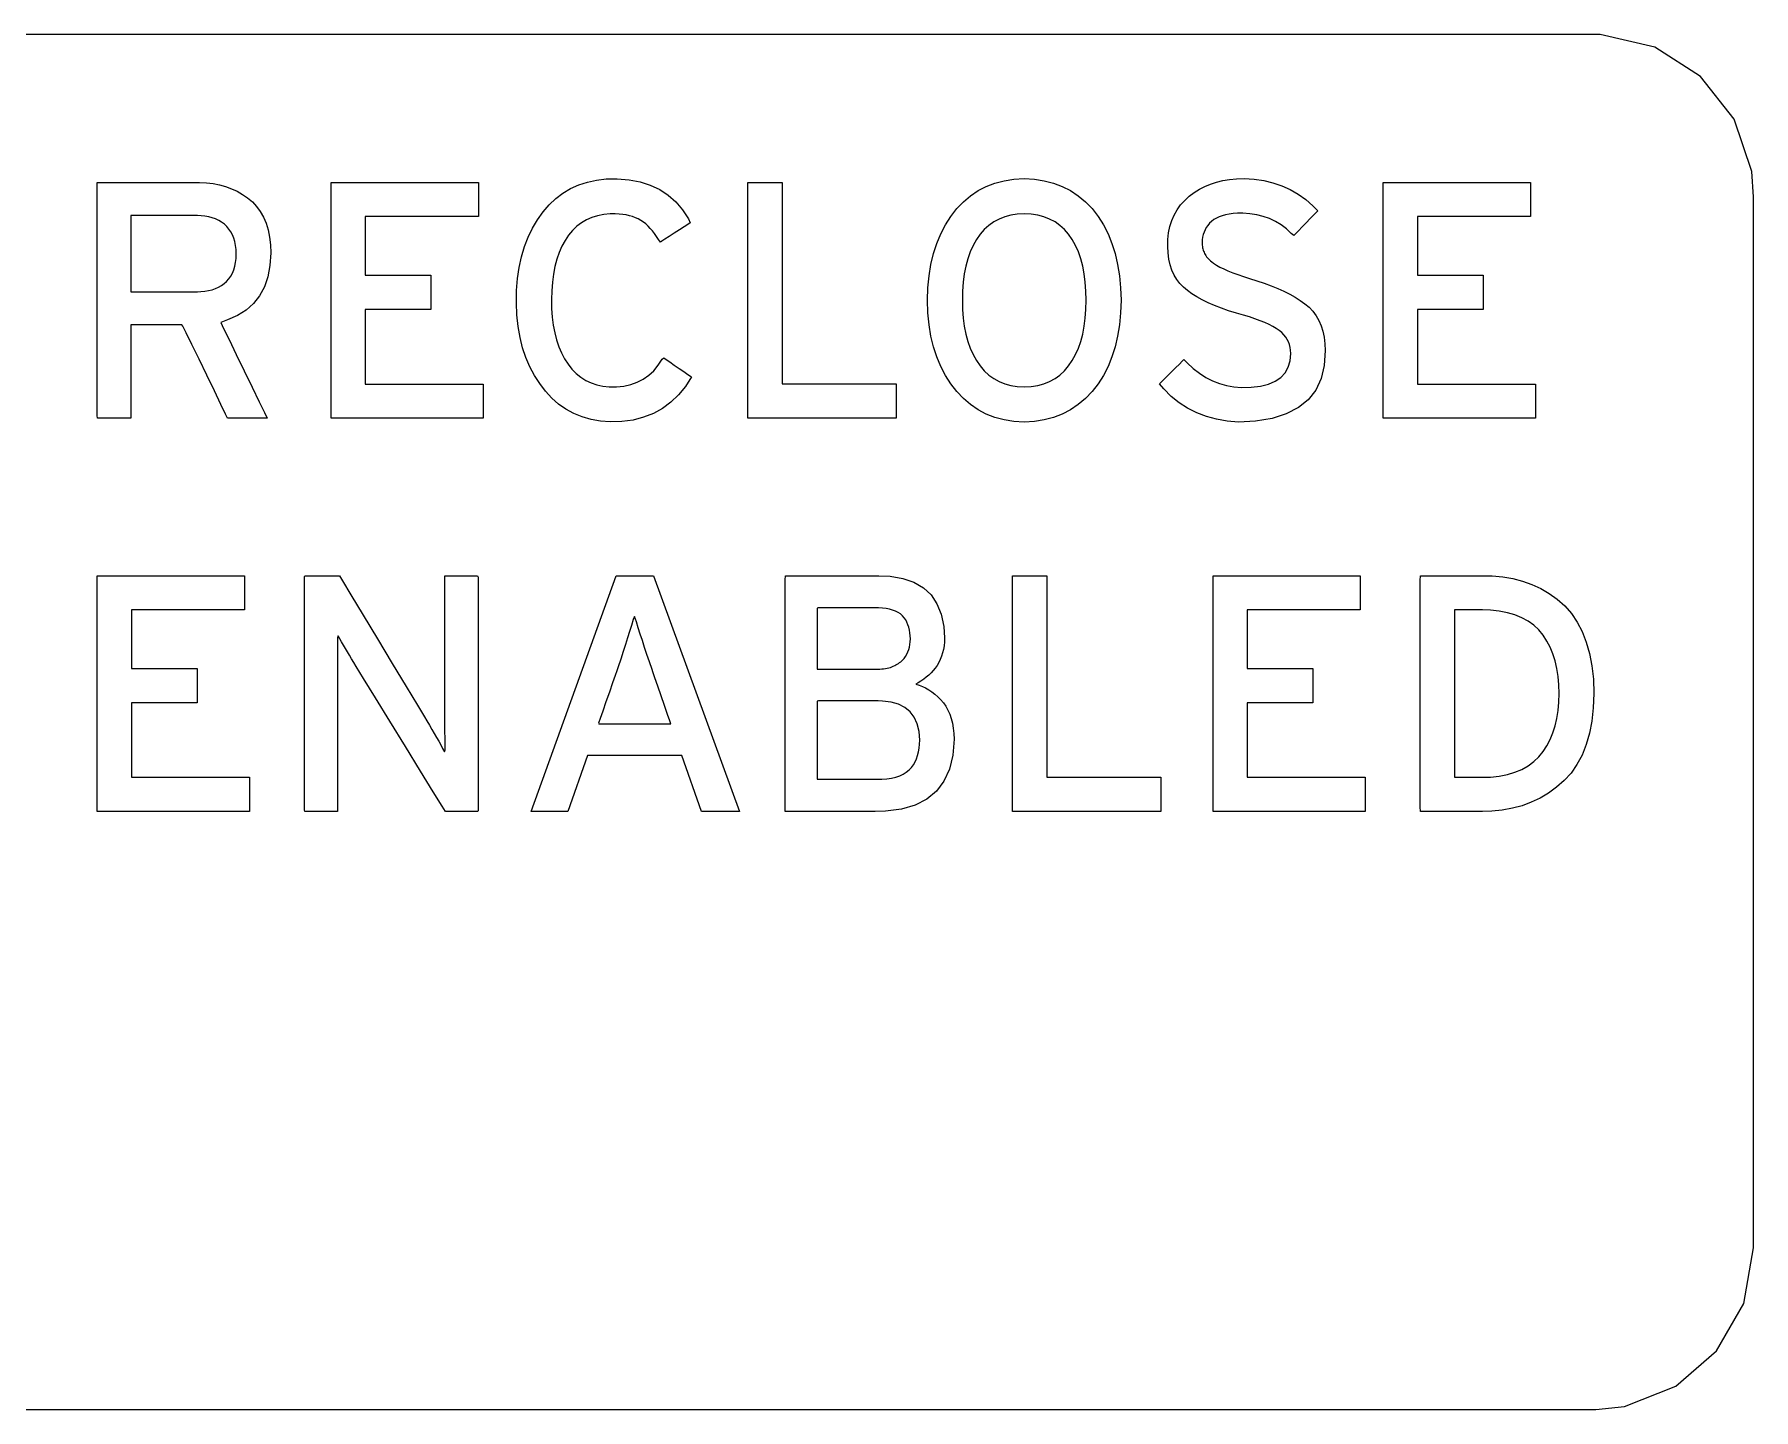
# Model space of a CAD drawing. Extents: x 1 to 47.7, y 0.2 to 33.3.
# Drawn here: x 24.363 to 25.213, y 6.786 to 7.466 of the extents above; entities that cross this region are included whole.
import ezdxf

# ---------------------------------------------------------------- set-up
doc = ezdxf.new("R2010")
doc.units = 0
doc.header["$MEASUREMENT"] = 0
doc.layers.add('4_0_____DWG', color=7, linetype='CONTINUOUS')

msp = doc.modelspace()

# ---------------------------------------------------------------- linework, layer by layer
at = {"layer": '4_0_____DWG'}
for points in [[(24.22949, 6.7863), (24.43257, 6.7863), (24.6414, 6.7863), (24.83587, 6.7863), (24.92143, 6.7863), (24.99586, 6.7863), (25.05664, 6.7863), (25.10126, 6.7863), (25.12721, 6.7863), (25.13499, 6.78632), (25.14904, 6.78792), (25.1744, 6.79787), (25.19465, 6.8154), (25.20806, 6.83878), (25.21292, 6.86629), (25.21292, 6.86629), (25.21292, 6.87079), (25.21292, 6.88359), (25.21292, 6.93005), (25.21292, 6.99751), (25.21292, 7.07779), (25.21292, 7.24419), (25.21292, 7.31398), (25.21292, 7.36394), (25.21292, 7.37893), (25.21292, 7.38591), (25.212, 7.39846), (25.20326, 7.42441), (25.18671, 7.44549), (25.16406, 7.45999), (25.13704, 7.46618), (25.13085, 7.46628), (25.11069, 7.46628), (25.07115, 7.46628), (25.01473, 7.46628), (24.94394, 7.46628), (24.8613, 7.46628), (24.67053, 7.46628), (24.25738, 7.46628)], [(24.50964, 7.27646), (24.50964, 7.39308), (24.58242, 7.39308), (24.58242, 7.37617), (24.52654, 7.37617), (24.52654, 7.34717), (24.559, 7.34717), (24.559, 7.33027), (24.52654, 7.33027), (24.52654, 7.29338), (24.58487, 7.29338), (24.58487, 7.27646), (24.50964, 7.27646)], [(24.7157, 7.27646), (24.7157, 7.39308), (24.7326, 7.39308), (24.7326, 7.29354), (24.78895, 7.29354), (24.78895, 7.27646), (24.7157, 7.27646)], [(25.02983, 7.27646), (25.02983, 7.39308), (25.10261, 7.39308), (25.10261, 7.37617), (25.04673, 7.37617), (25.04673, 7.34717), (25.07918, 7.34717), (25.07918, 7.33027), (25.04673, 7.33027), (25.04673, 7.29338), (25.10505, 7.29338), (25.10505, 7.27646), (25.02983, 7.27646)], [(24.394, 7.08202), (24.394, 7.19864), (24.46678, 7.19864), (24.46678, 7.18172), (24.4109, 7.18172), (24.4109, 7.15272), (24.44336, 7.15272), (24.44336, 7.13582), (24.4109, 7.13582), (24.4109, 7.09893), (24.46922, 7.09893), (24.46922, 7.08202), (24.394, 7.08202)], [(24.69282, 7.08202), (24.68305, 7.1097), (24.63634, 7.1097), (24.62665, 7.08202), (24.60851, 7.08202), (24.6505, 7.19864), (24.66905, 7.19864), (24.71153, 7.08202), (24.69282, 7.08202)], [(24.84656, 7.08202), (24.84656, 7.19864), (24.86346, 7.19864), (24.86346, 7.09909), (24.91981, 7.09909), (24.91981, 7.08202), (24.84656, 7.08202)], [(24.94568, 7.08202), (24.94568, 7.19864), (25.01846, 7.19864), (25.01846, 7.18172), (24.96258, 7.18172), (24.96258, 7.15272), (24.99504, 7.15272), (24.99504, 7.13582), (24.96258, 7.13582), (24.96258, 7.09893), (25.0209, 7.09893), (25.0209, 7.08202), (24.94568, 7.08202)]]:
    msp.add_lwpolyline(points, dxfattribs=at)
for points in [[(24.68787, 7.29689), (24.68481, 7.29216), (24.6814, 7.28799), (24.67762, 7.28438), (24.67349, 7.28134), (24.66899, 7.27886), (24.66412, 7.27695), (24.6589, 7.2756), (24.65332, 7.27481), (24.64765, 7.27463), (24.64276, 7.27505), (24.63813, 7.27589), (24.63375, 7.27716), (24.62963, 7.27885), (24.62575, 7.28097), (24.62213, 7.28351), (24.61877, 7.28648), (24.61565, 7.28987), (24.61275, 7.29362), (24.61014, 7.29762), (24.60785, 7.3019), (24.60591, 7.30647), (24.6043, 7.31133), (24.60302, 7.31647), (24.60208, 7.32189), (24.60148, 7.32759), (24.60121, 7.33358), (24.60133, 7.33967), (24.6018, 7.3455), (24.6026, 7.35105), (24.60375, 7.35632), (24.60522, 7.36132), (24.60703, 7.36603), (24.60918, 7.37047), (24.61167, 7.37463), (24.61448, 7.37852), (24.61749, 7.38203), (24.62076, 7.38511), (24.62427, 7.38778), (24.62805, 7.39003), (24.63207, 7.39185), (24.63635, 7.39326), (24.64087, 7.39424), (24.64565, 7.39481), (24.65104, 7.39491), (24.65693, 7.3944), (24.66241, 7.39333), (24.66745, 7.3917), (24.67208, 7.38951), (24.67628, 7.38676), (24.68005, 7.38344), (24.68341, 7.37956), (24.68634, 7.37512), (24.68719, 7.37305), (24.68607, 7.37233), (24.6842, 7.37112), (24.68185, 7.36961), (24.6793, 7.36796), (24.67681, 7.36635), (24.67465, 7.36496), (24.6731, 7.36396), (24.67241, 7.36352), (24.67156, 7.3649), (24.67057, 7.36641), (24.66954, 7.36783), (24.66849, 7.36915), (24.66742, 7.37038), (24.66631, 7.3715), (24.66518, 7.37253), (24.66403, 7.37347), (24.66284, 7.3743), (24.66152, 7.37501), (24.66013, 7.37563), (24.65866, 7.37617), (24.65711, 7.37662), (24.65548, 7.37698), (24.65378, 7.37725), (24.65199, 7.37744), (24.65012, 7.37753), (24.64762, 7.37751), (24.6444, 7.37721), (24.64136, 7.37663), (24.6385, 7.37575), (24.63584, 7.37459), (24.63337, 7.37314), (24.63108, 7.37139), (24.62898, 7.36937), (24.62707, 7.36705), (24.62532, 7.36442), (24.62375, 7.36154), (24.62239, 7.35844), (24.62124, 7.35511), (24.6203, 7.35156), (24.61956, 7.34779), (24.61903, 7.34379), (24.6187, 7.33956), (24.61858, 7.33512), (24.61867, 7.33069), (24.61897, 7.32649), (24.61948, 7.3225), (24.62019, 7.31874), (24.6211, 7.31519), (24.62223, 7.31187), (24.62356, 7.30877), (24.6251, 7.30588), (24.62683, 7.30321), (24.62872, 7.30073), (24.63079, 7.29857), (24.63305, 7.29671), (24.6355, 7.29516), (24.63814, 7.29392), (24.64096, 7.29298), (24.64398, 7.29235), (24.64718, 7.29204), (24.65075, 7.29203), (24.65441, 7.2924), (24.65783, 7.29316), (24.66101, 7.29429), (24.66395, 7.29581), (24.66665, 7.29772), (24.66911, 7.3), (24.67134, 7.30267), (24.67333, 7.30572), (24.6741, 7.30641), (24.67526, 7.3056), (24.67708, 7.30434), (24.67932, 7.30279), (24.68172, 7.30113), (24.68403, 7.29954), (24.68599, 7.29818), (24.68736, 7.29724)], [(24.90016, 7.33481), (24.89995, 7.3286), (24.8994, 7.3227), (24.8985, 7.31709), (24.89726, 7.31178), (24.89567, 7.30677), (24.89374, 7.30206), (24.89146, 7.29765), (24.88884, 7.29354), (24.88585, 7.2897), (24.88256, 7.28624), (24.87902, 7.28323), (24.87521, 7.28067), (24.87114, 7.27856), (24.8668, 7.27689), (24.86221, 7.27568), (24.85736, 7.27491), (24.85224, 7.27459), (24.84716, 7.27491), (24.84235, 7.27568), (24.83781, 7.27689), (24.83353, 7.27856), (24.82951, 7.28067), (24.82576, 7.28323), (24.82228, 7.28624), (24.81907, 7.2897), (24.81608, 7.29354), (24.8134, 7.29765), (24.81106, 7.30206), (24.80908, 7.30677), (24.80745, 7.31178), (24.80618, 7.31709), (24.80526, 7.3227), (24.80469, 7.3286), (24.80448, 7.33481), (24.80469, 7.34102), (24.80526, 7.34694), (24.80618, 7.35257), (24.80745, 7.3579), (24.80908, 7.36294), (24.81106, 7.36768), (24.8134, 7.37214), (24.81608, 7.3763), (24.81907, 7.38014), (24.82228, 7.38354), (24.82576, 7.3865), (24.82951, 7.38902), (24.83353, 7.3911), (24.83781, 7.39272), (24.84235, 7.39391), (24.84716, 7.39465), (24.85224, 7.39495), (24.85736, 7.39465), (24.86221, 7.39391), (24.8668, 7.39272), (24.87114, 7.3911), (24.87521, 7.38902), (24.87902, 7.3865), (24.88256, 7.38354), (24.88585, 7.38014), (24.88884, 7.3763), (24.89146, 7.37214), (24.89374, 7.36768), (24.89567, 7.36294), (24.89726, 7.3579), (24.8985, 7.35257), (24.8994, 7.34694), (24.89995, 7.34102)], [(25.00115, 7.30994), (25.00068, 7.30258), (24.99911, 7.29608), (24.99645, 7.29044), (24.99269, 7.28565), (24.98784, 7.28172), (24.98189, 7.27865), (24.97484, 7.27643), (24.9667, 7.27507), (24.95822, 7.27462), (24.95266, 7.27507), (24.94738, 7.27597), (24.94235, 7.27732), (24.9376, 7.27914), (24.93311, 7.28141), (24.9289, 7.28413), (24.92495, 7.28731), (24.92127, 7.29095), (24.91919, 7.2935), (24.91992, 7.29423), (24.9213, 7.29561), (24.92311, 7.29741), (24.92514, 7.29944), (24.92718, 7.30147), (24.929, 7.30329), (24.93041, 7.30469), (24.93118, 7.30546), (24.9329, 7.30382), (24.93585, 7.30108), (24.93891, 7.29869), (24.9421, 7.29665), (24.9454, 7.29496), (24.94881, 7.29362), (24.95234, 7.29262), (24.95599, 7.29198), (24.95975, 7.29169), (24.96454, 7.29179), (24.9691, 7.29235), (24.97305, 7.29334), (24.9764, 7.29477), (24.97914, 7.29665), (24.98129, 7.29896), (24.98282, 7.30171), (24.98376, 7.30489), (24.98409, 7.30852), (24.98403, 7.31012), (24.98382, 7.31154), (24.98347, 7.31291), (24.98298, 7.31422), (24.98234, 7.31546), (24.98157, 7.31664), (24.98065, 7.31777), (24.97959, 7.31883), (24.97838, 7.31983), (24.97691, 7.32082), (24.97524, 7.3218), (24.97334, 7.32278), (24.97123, 7.32374), (24.96891, 7.32469), (24.96637, 7.32563), (24.96361, 7.32656), (24.96064, 7.32748), (24.95721, 7.32846), (24.95337, 7.32964), (24.94977, 7.33088), (24.9464, 7.33218), (24.94326, 7.33354), (24.94035, 7.33496), (24.93768, 7.33645), (24.93523, 7.33799), (24.93302, 7.3396), (24.93103, 7.34125), (24.92926, 7.34305), (24.92771, 7.34506), (24.9264, 7.34728), (24.92531, 7.3497), (24.92445, 7.35233), (24.92381, 7.35518), (24.92341, 7.35823), (24.92323, 7.36148), (24.92331, 7.36489), (24.92368, 7.36817), (24.92432, 7.37126), (24.92524, 7.37419), (24.92643, 7.37695), (24.92789, 7.37954), (24.92963, 7.38196), (24.93165, 7.38421), (24.93393, 7.38629), (24.93635, 7.3881), (24.9389, 7.38969), (24.94159, 7.39107), (24.94444, 7.39225), (24.94743, 7.39321), (24.95056, 7.39396), (24.95384, 7.3945), (24.95726, 7.39483), (24.96097, 7.39495), (24.96594, 7.39467), (24.9707, 7.394), (24.97526, 7.39292), (24.97962, 7.39145), (24.98378, 7.38958), (24.98774, 7.38731), (24.99149, 7.38463), (24.99505, 7.38156), (24.99743, 7.37908), (24.99677, 7.37841), (24.99546, 7.37705), (24.9937, 7.37523), (24.99171, 7.37316), (24.98969, 7.37107), (24.98786, 7.36917), (24.98643, 7.36769), (24.9856, 7.36683), (24.98436, 7.36787), (24.9819, 7.37013), (24.97928, 7.3721), (24.97651, 7.37378), (24.97359, 7.37517), (24.97051, 7.37627), (24.96728, 7.37709), (24.96389, 7.37762), (24.96035, 7.37786), (24.95767, 7.37783), (24.95559, 7.37768), (24.95365, 7.37742), (24.95186, 7.37707), (24.95019, 7.37662), (24.94867, 7.37607), (24.94729, 7.37543), (24.94604, 7.37468), (24.94493, 7.37384), (24.94395, 7.37288), (24.94309, 7.37186), (24.94234, 7.3708), (24.94171, 7.36967), (24.94119, 7.3685), (24.94079, 7.36728), (24.9405, 7.366), (24.94033, 7.36467), (24.94028, 7.36332), (24.9403, 7.36264), (24.94034, 7.36199), (24.94042, 7.36136), (24.94052, 7.36075), (24.94065, 7.36017), (24.94081, 7.3596), (24.941, 7.35905), (24.94121, 7.35853), (24.94145, 7.35801), (24.94174, 7.35745), (24.94207, 7.35691), (24.94245, 7.35637), (24.94287, 7.35584), (24.94334, 7.35531), (24.94386, 7.35479), (24.94443, 7.35428), (24.94504, 7.35377), (24.94595, 7.3531), (24.94738, 7.35218), (24.94904, 7.35126), (24.95092, 7.35032), (24.95303, 7.34939), (24.95537, 7.34844), (24.95794, 7.34748), (24.96073, 7.34652), (24.96375, 7.34555), (24.96731, 7.34447), (24.97095, 7.34328), (24.97439, 7.34203), (24.97764, 7.34071), (24.9807, 7.33932), (24.98357, 7.33786), (24.98625, 7.33634), (24.98874, 7.33475), (24.99104, 7.3331), (24.99313, 7.33133), (24.99498, 7.32936), (24.99659, 7.32719), (24.99796, 7.32482), (24.99908, 7.32225), (24.99996, 7.31947), (25.0006, 7.3165), (25.001, 7.31332)], [(24.47983, 7.35821), (24.4794, 7.35202), (24.47833, 7.34642), (24.47662, 7.34141), (24.47426, 7.33698), (24.47127, 7.33314), (24.46763, 7.32989), (24.46335, 7.32722), (24.45842, 7.32514), (24.45508, 7.32388), (24.4565, 7.32093), (24.45919, 7.31537), (24.46273, 7.30807), (24.46667, 7.29992), (24.4706, 7.29181), (24.47408, 7.28463), (24.47667, 7.27926), (24.47796, 7.2766), (24.47763, 7.27646), (24.47599, 7.27646), (24.47341, 7.27646), (24.47025, 7.27646), (24.46687, 7.27646), (24.46364, 7.27646), (24.46093, 7.27646), (24.45909, 7.27646), (24.45848, 7.27648), (24.4575, 7.27849), (24.45518, 7.28327), (24.45194, 7.28997), (24.44818, 7.29772), (24.44433, 7.30567), (24.4408, 7.31295), (24.43801, 7.31871), (24.43637, 7.32209), (24.43591, 7.32262), (24.43419, 7.32262), (24.4311, 7.32262), (24.42713, 7.32262), (24.42274, 7.32262), (24.41842, 7.32262), (24.41464, 7.32262), (24.41188, 7.32262), (24.41061, 7.32262), (24.41058, 7.32145), (24.41058, 7.31734), (24.41058, 7.31108), (24.41058, 7.30353), (24.41058, 7.29555), (24.41058, 7.288), (24.41058, 7.28174), (24.41058, 7.27763), (24.41055, 7.27646), (24.40973, 7.27646), (24.40794, 7.27646), (24.40549, 7.27646), (24.40268, 7.27646), (24.39984, 7.27646), (24.39726, 7.27646), (24.39525, 7.27646), (24.39414, 7.27646), (24.394, 7.2778), (24.394, 7.28633), (24.394, 7.30088), (24.394, 7.31929), (24.394, 7.33937), (24.394, 7.35896), (24.394, 7.37588), (24.394, 7.38797), (24.394, 7.39304), (24.39553, 7.39308), (24.40019, 7.39308), (24.40708, 7.39308), (24.41526, 7.39308), (24.42382, 7.39308), (24.43184, 7.39308), (24.43838, 7.39308), (24.44254, 7.39308), (24.4445, 7.39307), (24.44795, 7.3929), (24.45127, 7.3925), (24.45445, 7.39189), (24.45749, 7.39105), (24.46041, 7.38998), (24.46318, 7.3887), (24.46582, 7.38719), (24.46833, 7.38545), (24.4707, 7.38347), (24.47281, 7.38121), (24.47464, 7.3787), (24.4762, 7.37593), (24.47748, 7.3729), (24.47848, 7.36961), (24.47921, 7.36607), (24.47966, 7.36227)], [(24.46277, 7.35772), (24.46266, 7.35988), (24.46242, 7.36191), (24.46203, 7.3638), (24.46151, 7.36556), (24.46086, 7.36719), (24.46006, 7.36868), (24.45913, 7.37004), (24.45806, 7.37127), (24.45685, 7.3724), (24.45552, 7.37341), (24.45408, 7.37429), (24.45254, 7.37502), (24.45089, 7.37563), (24.44913, 7.37609), (24.44727, 7.37642), (24.44531, 7.3766), (24.44351, 7.37665), (24.44188, 7.37665), (24.43823, 7.37665), (24.43321, 7.37665), (24.42748, 7.37665), (24.4217, 7.37665), (24.41653, 7.37665), (24.41264, 7.37665), (24.41069, 7.37665), (24.41058, 7.37589), (24.41058, 7.37262), (24.41058, 7.36746), (24.41058, 7.36117), (24.41058, 7.35451), (24.41058, 7.34822), (24.41058, 7.34307), (24.41058, 7.33979), (24.41069, 7.33903), (24.41264, 7.33903), (24.41653, 7.33903), (24.4217, 7.33903), (24.42748, 7.33903), (24.43321, 7.33903), (24.43823, 7.33903), (24.44188, 7.33903), (24.44351, 7.33903), (24.44528, 7.33908), (24.44721, 7.33926), (24.44905, 7.33957), (24.45078, 7.34001), (24.45241, 7.34058), (24.45394, 7.34128), (24.45537, 7.34211), (24.45669, 7.34307), (24.45791, 7.34416), (24.45902, 7.34537), (24.45998, 7.34673), (24.4608, 7.34821), (24.46148, 7.34984), (24.46201, 7.3516), (24.46241, 7.35351), (24.46266, 7.35554)], [(24.88293, 7.33481), (24.88283, 7.33939), (24.88251, 7.34374), (24.88197, 7.34785), (24.88122, 7.35172), (24.88026, 7.35536), (24.87908, 7.35875), (24.87769, 7.36192), (24.87609, 7.36484), (24.87426, 7.36749), (24.87222, 7.36981), (24.86997, 7.37183), (24.86753, 7.37355), (24.86488, 7.37496), (24.86202, 7.37606), (24.85897, 7.37686), (24.85571, 7.37736), (24.85224, 7.37755), (24.84885, 7.37736), (24.84565, 7.37686), (24.84265, 7.37606), (24.83984, 7.37496), (24.83722, 7.37355), (24.8348, 7.37183), (24.83258, 7.36981), (24.83055, 7.36749), (24.8287, 7.36484), (24.82706, 7.36192), (24.82564, 7.35875), (24.82444, 7.35536), (24.82346, 7.35172), (24.82269, 7.34785), (24.82215, 7.34374), (24.82182, 7.33939), (24.82171, 7.33481), (24.82182, 7.33028), (24.82215, 7.32599), (24.82269, 7.32193), (24.82346, 7.3181), (24.82444, 7.3145), (24.82564, 7.31113), (24.82706, 7.308), (24.8287, 7.3051), (24.83055, 7.3024), (24.83258, 7.29996), (24.8348, 7.29785), (24.83722, 7.29606), (24.83984, 7.29459), (24.84265, 7.29346), (24.84565, 7.29264), (24.84885, 7.29215), (24.85224, 7.29199), (24.85571, 7.29215), (24.85897, 7.29264), (24.86202, 7.29346), (24.86488, 7.29459), (24.86753, 7.29606), (24.86997, 7.29785), (24.87222, 7.29996), (24.87426, 7.3024), (24.87609, 7.3051), (24.87769, 7.308), (24.87908, 7.31113), (24.88026, 7.3145), (24.88122, 7.3181), (24.88197, 7.32193), (24.88251, 7.32599), (24.88283, 7.33028)], [(24.56619, 7.08202), (24.56455, 7.08469), (24.56016, 7.09181), (24.55385, 7.10206), (24.54644, 7.1141), (24.53873, 7.12663), (24.53154, 7.1383), (24.5257, 7.14779), (24.52202, 7.15377), (24.52084, 7.1557), (24.51975, 7.15752), (24.51869, 7.1593), (24.51766, 7.16102), (24.51667, 7.1627), (24.51572, 7.16432), (24.5148, 7.16589), (24.51391, 7.16741), (24.51306, 7.16887), (24.51271, 7.16793), (24.51271, 7.16512), (24.51272, 7.16223), (24.51274, 7.15924), (24.51275, 7.15617), (24.51278, 7.153), (24.5128, 7.14975), (24.51283, 7.1464), (24.51287, 7.14297), (24.51287, 7.14083), (24.51287, 7.1354), (24.51287, 7.12724), (24.51287, 7.11742), (24.51287, 7.10706), (24.51287, 7.09725), (24.51287, 7.08908), (24.51287, 7.08366), (24.51286, 7.08202), (24.5121, 7.08202), (24.51038, 7.08202), (24.50801, 7.08202), (24.50527, 7.08202), (24.50247, 7.08202), (24.4999, 7.08202), (24.49787, 7.08202), (24.49666, 7.08202), (24.49646, 7.08284), (24.49646, 7.09039), (24.49646, 7.10414), (24.49646, 7.12197), (24.49646, 7.14176), (24.49646, 7.1614), (24.49646, 7.17877), (24.49646, 7.19177), (24.49646, 7.19827), (24.49679, 7.19864), (24.4982, 7.19864), (24.50044, 7.19864), (24.50319, 7.19864), (24.50614, 7.19864), (24.50899, 7.19864), (24.5114, 7.19864), (24.51308, 7.19864), (24.51371, 7.19864), (24.51528, 7.19604), (24.51946, 7.18911), (24.52548, 7.17914), (24.53255, 7.16741), (24.5399, 7.15523), (24.54675, 7.14387), (24.55232, 7.13464), (24.55584, 7.12881), (24.55702, 7.12682), (24.55829, 7.12466), (24.5595, 7.12257), (24.56065, 7.12055), (24.56176, 7.11861), (24.56281, 7.11675), (24.56382, 7.11496), (24.56477, 7.11324), (24.56567, 7.1116), (24.56602, 7.11254), (24.56598, 7.11543), (24.56595, 7.1184), (24.56593, 7.12145), (24.56591, 7.12459), (24.5659, 7.12781), (24.56589, 7.13111), (24.56588, 7.13449), (24.56588, 7.13795), (24.56588, 7.14009), (24.56588, 7.14549), (24.56588, 7.15362), (24.56588, 7.16339), (24.56588, 7.1737), (24.56588, 7.18347), (24.56588, 7.1916), (24.56588, 7.197), (24.56589, 7.19864), (24.56665, 7.19864), (24.56837, 7.19864), (24.57074, 7.19864), (24.57348, 7.19864), (24.57628, 7.19864), (24.57885, 7.19864), (24.58088, 7.19864), (24.58209, 7.19864), (24.58229, 7.19782), (24.58229, 7.19026), (24.58229, 7.17651), (24.58229, 7.15868), (24.58229, 7.13889), (24.58229, 7.11925), (24.58229, 7.10188), (24.58229, 7.08888), (24.58229, 7.08239), (24.58198, 7.08202), (24.58066, 7.08202), (24.57858, 7.08202), (24.57601, 7.08202), (24.57325, 7.08202), (24.5706, 7.08202), (24.56834, 7.08202), (24.56678, 7.08202)], [(24.8176, 7.11778), (24.81697, 7.10991), (24.81531, 7.10302), (24.81263, 7.0971), (24.80891, 7.09216), (24.80417, 7.08819), (24.79839, 7.08521), (24.79158, 7.0832), (24.78374, 7.08217), (24.77859, 7.08202), (24.77554, 7.08202), (24.77005, 7.08202), (24.76299, 7.08202), (24.75521, 7.08202), (24.74757, 7.08202), (24.74094, 7.08202), (24.73616, 7.08202), (24.73411, 7.08202), (24.73409, 7.08553), (24.73409, 7.09656), (24.73409, 7.11293), (24.73409, 7.1324), (24.73409, 7.15274), (24.73409, 7.17171), (24.73409, 7.18708), (24.73409, 7.19662), (24.7343, 7.19864), (24.73712, 7.19864), (24.74256, 7.19864), (24.74974, 7.19864), (24.75775, 7.19864), (24.76571, 7.19864), (24.77274, 7.19864), (24.77793, 7.19864), (24.78041, 7.19864), (24.786, 7.19836), (24.79232, 7.19727), (24.7978, 7.19537), (24.80243, 7.19265), (24.80622, 7.18911), (24.80916, 7.18475), (24.81127, 7.17958), (24.81252, 7.17358), (24.81292, 7.1679), (24.81284, 7.16592), (24.81265, 7.16402), (24.81235, 7.1622), (24.81195, 7.16046), (24.81143, 7.1588), (24.81081, 7.15722), (24.81007, 7.15572), (24.80923, 7.1543), (24.80829, 7.15298), (24.80729, 7.15173), (24.80622, 7.15054), (24.80508, 7.14943), (24.80387, 7.14839), (24.8026, 7.14741), (24.80125, 7.1465), (24.79984, 7.14567), (24.79872, 7.14494), (24.80037, 7.14447), (24.80199, 7.14387), (24.80358, 7.14313), (24.80513, 7.14225), (24.80664, 7.14123), (24.80813, 7.14008), (24.80958, 7.13879), (24.81099, 7.13736), (24.81234, 7.13579), (24.81354, 7.13407), (24.81459, 7.13219), (24.81548, 7.13017), (24.81621, 7.128), (24.81679, 7.12567), (24.81721, 7.12319), (24.81748, 7.12056)], [(25.13397, 7.14033), (25.13367, 7.13332), (25.13294, 7.12678), (25.13176, 7.12071), (25.13014, 7.1151), (25.12808, 7.10995), (25.12558, 7.10527), (25.12264, 7.10106), (25.11926, 7.0973), (25.11549, 7.09403), (25.11152, 7.09117), (25.10735, 7.08869), (25.10298, 7.08661), (25.09841, 7.08491), (25.09364, 7.08361), (25.08868, 7.08269), (25.08351, 7.08216), (25.0789, 7.08202), (25.07738, 7.08202), (25.07397, 7.08202), (25.06928, 7.08202), (25.06392, 7.08202), (25.05853, 7.08202), (25.0537, 7.08202), (25.05007, 7.08202), (25.04824, 7.08202), (25.04814, 7.08439), (25.04814, 7.09453), (25.04814, 7.11051), (25.04814, 7.13), (25.04814, 7.15065), (25.04814, 7.17014), (25.04814, 7.18613), (25.04814, 7.19626), (25.04824, 7.19864), (25.05007, 7.19864), (25.0537, 7.19864), (25.05853, 7.19864), (25.06392, 7.19864), (25.06928, 7.19864), (25.07397, 7.19864), (25.07738, 7.19864), (25.0789, 7.19864), (25.0836, 7.19854), (25.08885, 7.19807), (25.09389, 7.1972), (25.09871, 7.19594), (25.10331, 7.19429), (25.1077, 7.19225), (25.11187, 7.18981), (25.11583, 7.18699), (25.11954, 7.18373), (25.12286, 7.17996), (25.12574, 7.17573), (25.12819, 7.17101), (25.13021, 7.16583), (25.1318, 7.16016), (25.13295, 7.15402), (25.13368, 7.14741)], [(24.79602, 7.16739), (24.79597, 7.16891), (24.79583, 7.17037), (24.7956, 7.17176), (24.79527, 7.1731), (24.79484, 7.17438), (24.79433, 7.1756), (24.79372, 7.17675), (24.79302, 7.17785), (24.79216, 7.17885), (24.79112, 7.17971), (24.78996, 7.18047), (24.78867, 7.18112), (24.78726, 7.18166), (24.78572, 7.18208), (24.78405, 7.1824), (24.78226, 7.1826), (24.78034, 7.1827), (24.77918, 7.1827), (24.77609, 7.1827), (24.77167, 7.1827), (24.76651, 7.1827), (24.76121, 7.1827), (24.75634, 7.1827), (24.75251, 7.1827), (24.75032, 7.1827), (24.75001, 7.1824), (24.75001, 7.18021), (24.75001, 7.17639), (24.75001, 7.17155), (24.75001, 7.16626), (24.75001, 7.16112), (24.75001, 7.15671), (24.75001, 7.15364), (24.75001, 7.15248), (24.75117, 7.15248), (24.75426, 7.15248), (24.75868, 7.15248), (24.76384, 7.15248), (24.76915, 7.15248), (24.77401, 7.15248), (24.77784, 7.15248), (24.78004, 7.15248), (24.78085, 7.15248), (24.78183, 7.15252), (24.78277, 7.1526), (24.78367, 7.15271), (24.78453, 7.15287), (24.78535, 7.15306), (24.78614, 7.15329), (24.78688, 7.15357), (24.78758, 7.15388), (24.78826, 7.15419), (24.7889, 7.15452), (24.78952, 7.15488), (24.79012, 7.15525), (24.79068, 7.15565), (24.79123, 7.15607), (24.79174, 7.15651), (24.79223, 7.15697), (24.79287, 7.15771), (24.79361, 7.15874), (24.79425, 7.15982), (24.79479, 7.16095), (24.79523, 7.16213), (24.79558, 7.16337), (24.79582, 7.16466), (24.79597, 7.16599)], [(24.66832, 7.15217), (24.66702, 7.156), (24.66579, 7.15968), (24.66461, 7.1632), (24.66351, 7.16657), (24.66246, 7.16978), (24.66148, 7.17284), (24.66055, 7.17574), (24.6597, 7.17849), (24.65892, 7.17689), (24.65809, 7.17407), (24.65718, 7.17108), (24.6562, 7.16792), (24.65514, 7.16459), (24.65401, 7.16109), (24.6528, 7.15742), (24.65152, 7.15359), (24.65085, 7.1516), (24.65007, 7.14935), (24.64878, 7.14565), (24.64719, 7.14108), (24.6455, 7.13622), (24.64392, 7.13165), (24.64263, 7.12795), (24.64185, 7.12571), (24.64196, 7.1253), (24.6445, 7.1253), (24.64915, 7.1253), (24.65513, 7.1253), (24.66167, 7.1253), (24.66796, 7.1253), (24.67324, 7.1253), (24.67672, 7.1253), (24.67766, 7.12535), (24.67714, 7.12686), (24.67602, 7.13006), (24.67452, 7.13438), (24.67283, 7.13922), (24.67116, 7.14401), (24.66972, 7.14815), (24.66871, 7.15107)], [(25.11674, 7.14033), (25.11662, 7.14468), (25.11625, 7.14883), (25.11563, 7.15275), (25.11477, 7.15647), (25.11366, 7.15996), (25.11231, 7.16324), (25.11071, 7.16631), (25.10886, 7.16916), (25.10671, 7.17179), (25.10423, 7.17412), (25.10144, 7.17614), (25.09834, 7.17785), (25.09494, 7.17925), (25.09122, 7.18034), (25.0872, 7.18111), (25.08287, 7.18157), (25.0789, 7.18172), (25.07822, 7.18172), (25.07668, 7.18172), (25.07456, 7.18172), (25.07215, 7.18172), (25.06972, 7.18172), (25.06754, 7.18172), (25.06591, 7.18172), (25.06508, 7.18172), (25.06504, 7.18004), (25.06504, 7.17284), (25.06504, 7.16149), (25.06504, 7.14766), (25.06504, 7.13299), (25.06504, 7.11916), (25.06504, 7.10781), (25.06504, 7.10061), (25.06508, 7.09893), (25.06591, 7.09893), (25.06754, 7.09893), (25.06972, 7.09893), (25.07215, 7.09893), (25.07456, 7.09893), (25.07668, 7.09893), (25.07822, 7.09893), (25.0789, 7.09893), (25.08287, 7.09908), (25.0872, 7.09955), (25.09122, 7.10035), (25.09494, 7.10146), (25.09834, 7.10288), (25.10144, 7.10463), (25.10423, 7.1067), (25.10671, 7.10908), (25.10886, 7.11174), (25.11071, 7.11458), (25.11231, 7.11763), (25.11366, 7.12089), (25.11477, 7.12436), (25.11563, 7.12804), (25.11625, 7.13193), (25.11662, 7.13602)], [(24.80066, 7.1173), (24.8003, 7.12161), (24.79939, 7.12538), (24.79792, 7.12861), (24.79589, 7.1313), (24.7933, 7.13345), (24.79016, 7.13506), (24.78646, 7.13613), (24.7822, 7.13666), (24.7801, 7.13672), (24.77747, 7.13672), (24.77325, 7.13672), (24.76808, 7.13672), (24.76259, 7.13672), (24.75742, 7.13672), (24.7532, 7.13672), (24.75057, 7.13672), (24.75001, 7.13654), (24.75001, 7.13406), (24.75001, 7.1293), (24.75001, 7.12307), (24.75001, 7.11617), (24.75001, 7.10941), (24.75001, 7.10358), (24.75001, 7.0995), (24.75001, 7.09795), (24.75121, 7.09795), (24.75439, 7.09795), (24.75893, 7.09795), (24.76419, 7.09795), (24.76956, 7.09795), (24.77441, 7.09795), (24.77811, 7.09795), (24.78004, 7.09795), (24.78194, 7.09799), (24.78442, 7.09817), (24.78672, 7.09852), (24.78883, 7.09902), (24.79075, 7.09967), (24.79248, 7.10049), (24.79402, 7.10146), (24.79537, 7.10258), (24.79652, 7.10384), (24.79749, 7.10518), (24.79833, 7.10662), (24.79904, 7.10815), (24.79962, 7.10978), (24.80008, 7.11151), (24.8004, 7.11334), (24.80059, 7.11527)]]:
    msp.add_lwpolyline(points, close=True, dxfattribs=at)

doc.saveas('drawing.dxf')
